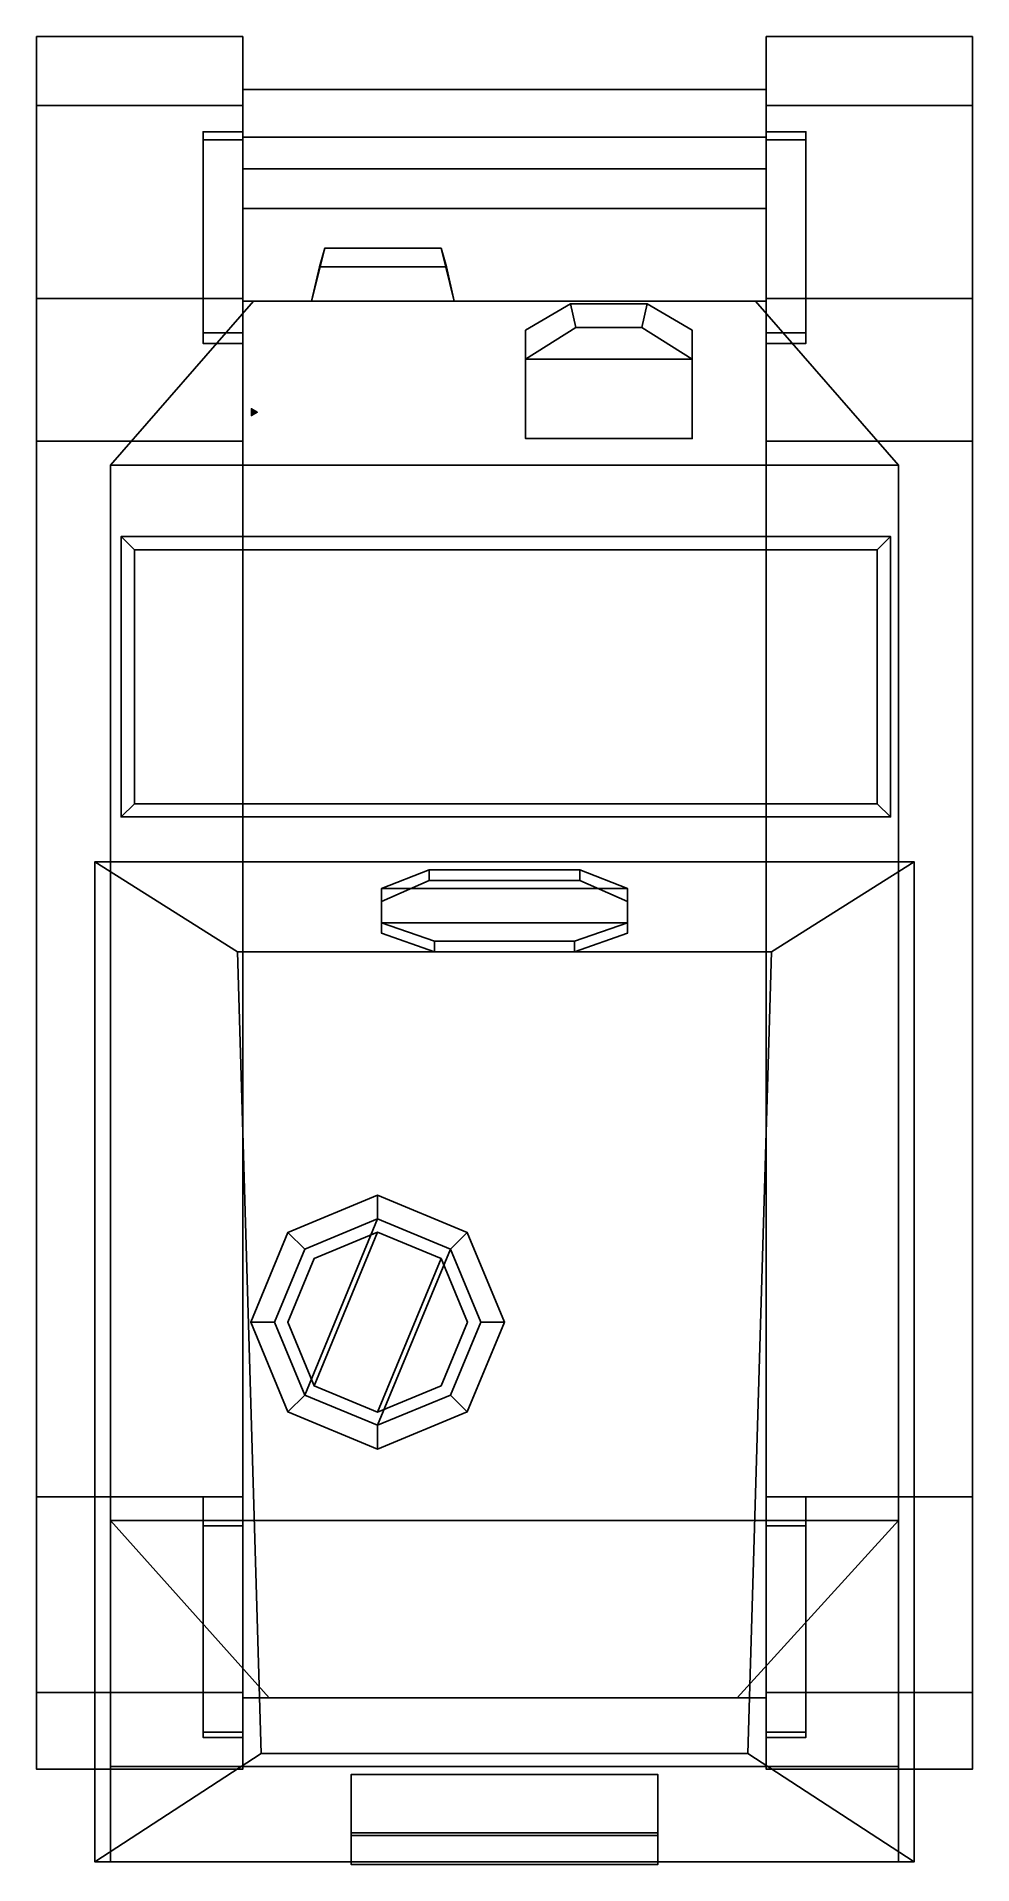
# Model space of a CAD drawing. Extents: x -1.77 to 1.77, y -3.49 to 3.42.
import ezdxf

# ---------------------------------------------------------------- set-up
doc = ezdxf.new("R2010")
doc.units = 0
doc.layers.get('0').update_dxf_attribs({"linetype": 'CONTINUOUS'})
doc.layers.add('MUDGUARD', color=4, linetype='CONTINUOUS')

msp = doc.modelspace()

# ---------------------------------------------------------------- linework, layer by layer
for points in [[(-0.99, 2.77, 0.44), (-0.99, 2.92, 1.27), (-0.99, 3.04, 1.24), (-0.99, 3.22, 0.93)], [(0.99, 3.22, 0.93), (0.99, 2.77, 0.44), (-0.99, 2.77, 0.44), (-0.99, 3.22, 0.93)], [(-0.99, 3.22, 0.93), (-0.99, 3.04, 1.24), (0.99, 3.04, 1.24), (0.99, 3.22, 0.93)], [(0.99, 3.04, 1.24), (0.99, 2.92, 1.27), (0.99, 2.77, 0.44), (0.99, 3.22, 0.93)], [(-0.99, 3.03, 0.86), (-0.99, 3.06, 0.75), (-1.14, 3.06, 0.75), (-1.14, 3.03, 0.86)], [(-1.14, 3.06, 0.75), (-1.14, 2.3, 0.59), (-1.14, 2.26, 0.74), (-1.14, 3.03, 0.86)], [(-0.99, 3.06, 0.75), (-0.99, 2.3, 0.59), (-1.14, 2.3, 0.59), (-1.14, 3.06, 0.75)], [(1.14, 3.03, 0.86), (1.14, 3.06, 0.75), (0.99, 3.06, 0.75), (0.99, 3.03, 0.86)], [(1.14, 3.06, 0.75), (1.14, 2.3, 0.59), (0.99, 2.3, 0.59), (0.99, 3.06, 0.75)], [(1.14, 2.26, 0.74), (1.14, 2.3, 0.59), (1.14, 3.06, 0.75), (1.14, 3.03, 0.86)], [(-1.14, 3.03, 0.86), (-1.14, 2.26, 0.74), (-0.99, 2.26, 0.74), (-0.99, 3.03, 0.86)], [(-0.99, 3.04, 1.24), (-0.99, 2.92, 1.27), (0.99, 2.92, 1.27), (0.99, 3.04, 1.24)], [(0.99, 3.03, 0.86), (0.99, 2.26, 0.74), (1.14, 2.26, 0.74), (1.14, 3.03, 0.86)], [(-0.99, -2.86, 0.44), (-0.99, -3.12, 1.27), (-0.99, 2.92, 1.27), (-0.99, 2.77, 0.44)], [(-0.99, 2.92, 1.27), (-0.99, -3.12, 1.27), (0.99, -3.12, 1.27), (0.99, 2.92, 1.27)], [(-0.99, 2.27, 1.27), (-0.99, 2.27, 1.34), (-0.99, 2.42, 1.34), (-0.99, 2.92, 1.27)], [(-0.99, 2.92, 1.27), (-0.99, 2.42, 1.34), (0.99, 2.42, 1.34), (0.99, 2.92, 1.27)], [(0.99, 2.92, 1.27), (0.99, -3.12, 1.27), (0.99, -2.86, 0.44), (0.99, 2.77, 0.44)], [(0.99, 2.42, 1.34), (0.99, 2.27, 1.34), (0.99, 2.27, 1.27), (0.99, 2.92, 1.27)], [(0.99, 2.77, 0.44), (0.99, -2.86, 0.44), (-0.99, -2.86, 0.44), (-0.99, 2.77, 0.44)], [(-0.73, 2.42, 1.34), (-0.73, 2.42, 1.71), (-0.7, 2.55, 1.67), (-0.68, 2.62, 1.31)], [(-0.68, 2.62, 1.31), (-0.7, 2.55, 1.67), (-0.22, 2.55, 1.67), (-0.24, 2.62, 1.31)], [(-0.22, 2.55, 1.67), (-0.19, 2.42, 1.71), (-0.19, 2.42, 1.34), (-0.24, 2.62, 1.31)], [(-0.7, 2.55, 1.67), (-0.73, 2.42, 1.71), (-0.19, 2.42, 1.71), (-0.22, 2.55, 1.67)], [(0.95, 2.42, 1.34), (1.49, 1.8, 1.05), (-1.49, 1.8, 1.05), (-0.95, 2.42, 1.34)], [(-1.49, 1.8, 1.71), (1.49, 1.8, 1.71), (0.95, 2.42, 1.71), (-0.95, 2.42, 1.71)], [(-0.95, 2.42, 1.34), (-1.49, 1.8, 1.05), (-1.49, 1.8, 1.71), (-0.95, 2.42, 1.71)], [(-0.95, 2.42, 1.34), (-0.95, 2.42, 1.71), (0.95, 2.42, 1.71), (0.95, 2.42, 1.34)], [(0.95, 2.42, 1.71), (1.49, 1.8, 1.71), (1.49, 1.8, 1.05), (0.95, 2.42, 1.34)], [(0.25, 2.41, 1.71), (0.08, 2.31, 1.71), (0.08, 2.2, 1.9), (0.27, 2.32, 1.82)], [(0.27, 2.32, 1.82), (0.52, 2.32, 1.82), (0.54, 2.41, 1.71), (0.25, 2.41, 1.71)], [(0.52, 2.32, 1.82), (0.71, 2.2, 1.9), (0.71, 2.31, 1.71), (0.54, 2.41, 1.71)], [(-1.14, 2.26, 0.74), (-1.14, 2.3, 0.59), (-0.99, 2.3, 0.59), (-0.99, 2.26, 0.74)], [(0.08, 2.2, 1.9), (0.71, 2.2, 1.9), (0.52, 2.32, 1.82), (0.27, 2.32, 1.82)], [(0.08, 2.31, 1.71), (0.08, 1.9, 1.71), (0.08, 1.9, 1.9), (0.08, 2.2, 1.9)], [(0.71, 2.2, 1.9), (0.71, 1.9, 1.9), (0.71, 1.9, 1.71), (0.71, 2.31, 1.71)], [(0.99, 2.26, 0.74), (0.99, 2.3, 0.59), (1.14, 2.3, 0.59), (1.14, 2.26, 0.74)], [(0.08, 1.9, 1.9), (0.71, 1.9, 1.9), (0.71, 2.2, 1.9), (0.08, 2.2, 1.9)], [(-0.935, 2, 1.71), (-0.9575, 2.013, 1.71), (-0.95, 2, 3.89)], [(-0.9575, 2.013, 1.71), (-0.9575, 1.987, 1.71), (-0.95, 2, 3.89)], [(-0.9575, 1.987, 1.71), (-0.935, 2, 1.71), (-0.95, 2, 3.89)], [(0.08, 1.9, 1.71), (0.71, 1.9, 1.71), (0.71, 1.9, 1.9), (0.08, 1.9, 1.9)], [(-1.49, 1.8, 1.05), (-1.49, -2.19, 1.05), (-1.49, -2.19, 1.71), (-1.49, 1.8, 1.71)], [(-1.49, 0.3, 1.71), (1.49, 0.3, 1.71), (1.49, 1.8, 1.71), (-1.49, 1.8, 1.71)], [(1.49, 1.8, 1.05), (1.49, -2.19, 1.05), (-1.49, -2.19, 1.05), (-1.49, 1.8, 1.05)], [(1.49, 1.8, 1.71), (1.49, -2.19, 1.71), (1.49, -2.19, 1.05), (1.49, 1.8, 1.05)], [(-1.4, 1.48, 1.8), (1.41, 1.48, 1.8), (1.46, 1.53, 1.71), (-1.45, 1.53, 1.71)], [(-1.45, 1.53, 1.71), (-1.45, 0.47, 1.71), (-1.4, 0.52, 1.8), (-1.4, 1.48, 1.8)], [(1.41, 1.48, 1.8), (1.41, 0.52, 1.8), (1.46, 0.47, 1.71), (1.46, 1.53, 1.71)], [(-1.4, 0.52, 1.8), (1.41, 0.52, 1.8), (1.41, 1.48, 1.8), (-1.4, 1.48, 1.8)], [(-1.45, 0.47, 1.71), (1.46, 0.47, 1.71), (1.41, 0.52, 1.8), (-1.4, 0.52, 1.8)], [(1.55, 0.3, 1.71), (1.55, -3.48, 1.71), (-1.55, -3.48, 1.71), (-1.55, 0.3, 1.71)], [(-1.55, 0.3, 1.71), (-1.55, -3.48, 1.71), (-0.92, -3.07, 2.85), (-1.01, -0.04, 2.69)], [(-1.01, -0.04, 2.69), (1.01, -0.04, 2.69), (1.55, 0.3, 1.71), (-1.55, 0.3, 1.71)], [(1.01, -0.04, 2.69), (0.92, -3.07, 2.85), (1.55, -3.48, 1.71), (1.55, 0.3, 1.71)], [(-0.465, 0.2, 2.15), (-0.285, 0.27, 1.95), (-0.285, 0.23, 1.9), (-0.465, 0.15, 2.13)], [(0.465, 0.2, 2.15), (0.285, 0.27, 1.95), (-0.285, 0.27, 1.95), (-0.465, 0.2, 2.15)], [(-0.285, 0.27, 1.95), (0.285, 0.27, 1.95), (0.285, 0.23, 1.9), (-0.285, 0.23, 1.9)], [(0.465, 0.15, 2.13), (0.285, 0.23, 1.9), (0.285, 0.27, 1.95), (0.465, 0.2, 2.15)], [(0.465, 0.07, 2.48), (0.465, 0.2, 2.15), (-0.465, 0.2, 2.15), (-0.465, 0.07, 2.48)], [(-0.465, 0.07, 2.48), (-0.465, 0.2, 2.15), (-0.465, 0.15, 2.13), (-0.465, 0.03, 2.47)], [(0.465, 0.03, 2.47), (0.465, 0.15, 2.13), (0.465, 0.2, 2.15), (0.465, 0.07, 2.48)], [(0.265, 0, 2.67), (0.465, 0.07, 2.48), (-0.465, 0.07, 2.48), (-0.265, 0, 2.67)], [(-0.265, 0, 2.67), (-0.465, 0.07, 2.48), (-0.465, 0.03, 2.47), (-0.265, -0.04, 2.67)], [(0.265, -0.04, 2.67), (0.465, 0.03, 2.47), (0.465, 0.07, 2.48), (0.265, 0, 2.67)], [(-0.265, -0.04, 2.67), (0.265, -0.04, 2.67), (0.265, 0, 2.67), (-0.265, 0, 2.67)], [(-0.92, -3.07, 2.85), (0.92, -3.07, 2.85), (1.01, -0.04, 2.69), (-1.01, -0.04, 2.69)], [(-0.48, -0.96, 2.73), (-0.8194, -1.1006, 2.73), (-0.7558, -1.1642, 2.81), (-0.48, -1.05, 2.81)], [(-0.1406, -1.1006, 2.73), (-0.48, -0.96, 2.73), (-0.48, -1.05, 2.81), (-0.2042, -1.1642, 2.81)], [(-0.8194, -1.1006, 2.73), (-0.96, -1.44, 2.73), (-0.87, -1.44, 2.81), (-0.7558, -1.1642, 2.81)], [(-0.7558, -1.1642, 2.81), (-0.87, -1.44, 2.81), (-0.7558, -1.7158, 2.81), (-0.48, -1.05, 2.81)], [(-0.7204, -1.1996, 2.88), (-0.82, -1.44, 2.88), (-0.7204, -1.6804, 2.88), (-0.48, -1.1, 2.88)], [(-0.48, -1.05, 2.81), (-0.7558, -1.7158, 2.81), (-0.48, -1.83, 2.81), (-0.2042, -1.1642, 2.81)], [(-0.48, -1.1, 2.81), (-0.7204, -1.1996, 2.81), (-0.7204, -1.1996, 2.88), (-0.48, -1.1, 2.88)], [(-0.48, -1.1, 2.88), (-0.7204, -1.6804, 2.88), (-0.48, -1.78, 2.88), (-0.2396, -1.1996, 2.88)], [(-0.2396, -1.1996, 2.81), (-0.48, -1.1, 2.81), (-0.48, -1.1, 2.88), (-0.2396, -1.1996, 2.88)], [(0, -1.44, 2.73), (-0.1406, -1.1006, 2.73), (-0.2042, -1.1642, 2.81), (-0.09, -1.44, 2.81)], [(-0.2042, -1.1642, 2.81), (-0.48, -1.83, 2.81), (-0.2042, -1.7158, 2.81), (-0.09, -1.44, 2.81)], [(-0.7204, -1.1996, 2.81), (-0.82, -1.44, 2.81), (-0.82, -1.44, 2.88), (-0.7204, -1.1996, 2.88)], [(-0.2396, -1.1996, 2.88), (-0.48, -1.78, 2.88), (-0.2396, -1.6804, 2.88), (-0.14, -1.44, 2.88)], [(-0.14, -1.44, 2.81), (-0.2396, -1.1996, 2.81), (-0.2396, -1.1996, 2.88), (-0.14, -1.44, 2.88)], [(-0.96, -1.44, 2.73), (-0.8194, -1.7794, 2.73), (-0.7558, -1.7158, 2.81), (-0.87, -1.44, 2.81)], [(-0.82, -1.44, 2.81), (-0.7204, -1.6804, 2.81), (-0.7204, -1.6804, 2.88), (-0.82, -1.44, 2.88)], [(-0.2396, -1.6804, 2.81), (-0.14, -1.44, 2.81), (-0.14, -1.44, 2.88), (-0.2396, -1.6804, 2.88)], [(-0.1406, -1.7794, 2.73), (0, -1.44, 2.73), (-0.09, -1.44, 2.81), (-0.2042, -1.7158, 2.81)], [(-0.8194, -1.7794, 2.73), (-0.48, -1.92, 2.73), (-0.48, -1.83, 2.81), (-0.7558, -1.7158, 2.81)], [(-0.7204, -1.6804, 2.81), (-0.48, -1.78, 2.81), (-0.48, -1.78, 2.88), (-0.7204, -1.6804, 2.88)], [(-0.48, -1.78, 2.81), (-0.2396, -1.6804, 2.81), (-0.2396, -1.6804, 2.88), (-0.48, -1.78, 2.88)], [(-0.48, -1.92, 2.73), (-0.1406, -1.7794, 2.73), (-0.2042, -1.7158, 2.81), (-0.48, -1.83, 2.81)], [(-0.99, -2.1, 0.74), (-0.99, -2.21, 0.49), (-1.14, -2.21, 0.49), (-1.14, -2.1, 0.74)], [(-1.14, -2.21, 0.49), (-1.14, -3.01, 0.51), (-1.14, -2.99, 0.82), (-1.14, -2.1, 0.74)], [(-1.14, -2.1, 0.74), (-1.14, -2.99, 0.82), (-0.99, -2.99, 0.82), (-0.99, -2.1, 0.74)], [(1.14, -2.1, 0.74), (1.14, -2.21, 0.49), (0.99, -2.21, 0.49), (0.99, -2.1, 0.74)], [(0.99, -2.1, 0.74), (0.99, -2.99, 0.82), (1.14, -2.99, 0.82), (1.14, -2.1, 0.74)], [(1.14, -2.99, 0.82), (1.14, -3.01, 0.51), (1.14, -2.21, 0.49), (1.14, -2.1, 0.74)], [(1.49, -2.19, 1.27), (1.49, -3.12, 1.27), (-1.49, -3.12, 1.27), (-1.49, -2.19, 1.27)], [(-1.49, -3.12, 1.27), (-1.49, -3.48, 1.71), (-1.49, -2.19, 1.71), (-1.49, -2.19, 1.27)], [(-0.89, -2.86, 1.22), (-1.49, -2.19, 1.05), (1.49, -2.19, 1.05), (0.88, -2.86, 1.22)], [(-0.89, -2.86, 1.71), (-1.49, -2.19, 1.71), (-1.49, -2.19, 1.05), (-0.89, -2.86, 1.22)], [(-0.99, -2.21, 0.49), (-0.99, -3.01, 0.51), (-1.14, -3.01, 0.51), (-1.14, -2.21, 0.49)], [(0.88, -2.86, 1.22), (1.49, -2.19, 1.05), (1.49, -2.19, 1.71), (0.88, -2.86, 1.71)], [(1.14, -2.21, 0.49), (1.14, -3.01, 0.51), (0.99, -3.01, 0.51), (0.99, -2.21, 0.49)], [(1.49, -2.19, 1.71), (1.49, -3.48, 1.71), (1.49, -3.12, 1.27), (1.49, -2.19, 1.27)], [(0.99, -2.86, 0.44), (0.99, -3.12, 1.27), (-0.99, -3.12, 1.27), (-0.99, -2.86, 0.44)], [(0.99, -2.86, 0.44), (0.99, -3.12, 0.54), (-0.99, -3.12, 0.54), (-0.99, -2.86, 0.44)], [(-0.99, -3.12, 0.54), (-0.99, -3.12, 1.27), (-0.99, -3.12, 1.27), (-0.99, -2.86, 0.44)], [(-0.99, -2.86, 0.44), (-0.99, -3.12, 1.27), (0.99, -3.12, 1.27), (0.99, -2.86, 0.44)], [(0.99, -3.12, 1.27), (0.99, -3.12, 1.27), (0.99, -3.12, 0.54), (0.99, -2.86, 0.44)], [(-1.14, -2.99, 0.82), (-1.14, -3.01, 0.51), (-0.99, -3.01, 0.51), (-0.99, -2.99, 0.82)], [(0.99, -2.99, 0.82), (0.99, -3.01, 0.51), (1.14, -3.01, 0.51), (1.14, -2.99, 0.82)], [(-1.55, -3.48, 1.71), (1.55, -3.48, 1.71), (0.92, -3.07, 2.85), (-0.92, -3.07, 2.85)], [(1.49, -3.12, 1.27), (1.49, -3.48, 1.71), (-1.49, -3.48, 1.71), (-1.49, -3.12, 1.27)], [(-0.99, -3.12, 1.27), (-0.99, -3.12, 1.27), (0.99, -3.12, 1.27)], [(0.99, -3.12, 0.54), (0.99, -3.12, 1.27), (-0.99, -3.12, 1.27), (-0.99, -3.12, 0.54)], [(-0.58, -3.49, 1.26), (-0.58, -3.37, 1.58), (-0.58, -3.15, 1.3), (-0.58, -3.38, 1.09)], [(-0.58, -3.38, 1.09), (-0.58, -3.15, 1.3), (0.58, -3.15, 1.3), (0.58, -3.38, 1.09)], [(0.58, -3.15, 1.3), (0.58, -3.37, 1.58), (0.58, -3.49, 1.26), (0.58, -3.38, 1.09)], [(0.58, -3.49, 1.26), (0.58, -3.37, 1.58), (-0.58, -3.37, 1.58), (-0.58, -3.49, 1.26)], [(0.58, -3.38, 1.09), (0.58, -3.49, 1.26), (-0.58, -3.49, 1.26), (-0.58, -3.38, 1.09)]]:
    msp.add_3dface(points)
at = {"layer": 'MUDGUARD'}
for points in [[(-0.99, 3.16, 1.35), (-0.99, 3.42, 1.11), (-1.77, 3.42, 1.11), (-1.77, 3.16, 1.35)], [(-1.77, 3.16, 1.35), (-1.77, 3.42, 1.11), (-0.99, 3.42, 1.11), (-0.99, 3.16, 1.35)], [(-0.99, 2.98, 1.35), (-0.99, 3.16, 1.35), (-0.99, 3.42, 1.11), (-0.99, 3.11, 1.11)], [(-0.99, 3.11, 1.11), (-0.99, 3.42, 1.11), (-0.99, 3.16, 1.35), (-0.99, 2.98, 1.35)], [(0.99, 3.16, 1.35), (0.99, 3.42, 1.11), (1.77, 3.42, 1.11), (1.77, 3.16, 1.35)], [(1.77, 3.16, 1.35), (1.77, 3.42, 1.11), (0.99, 3.42, 1.11), (0.99, 3.16, 1.35)], [(0.99, 3.11, 1.11), (0.99, 3.42, 1.11), (0.99, 3.16, 1.35), (0.99, 2.98, 1.35)], [(0.99, 2.98, 1.35), (0.99, 3.16, 1.35), (0.99, 3.42, 1.11), (0.99, 3.11, 1.11)], [(-0.99, 2.43, 1.35), (-0.99, 3.16, 1.35), (-1.77, 3.16, 1.35), (-1.77, 2.43, 1.35)], [(-1.77, 2.43, 1.35), (-1.77, 3.16, 1.35), (-0.99, 3.16, 1.35), (-0.99, 2.43, 1.35)], [(0.99, 2.43, 1.35), (0.99, 3.16, 1.35), (1.77, 3.16, 1.35), (1.77, 2.43, 1.35)], [(1.77, 2.43, 1.35), (1.77, 3.16, 1.35), (0.99, 3.16, 1.35), (0.99, 2.43, 1.35)], [(-0.99, 2.92, 1.27), (-0.99, 3.04, 1.24), (-0.99, 2.98, 1.35), (-0.99, 2.92, 1.35)], [(-0.99, 2.92, 1.35), (-0.99, 2.98, 1.35), (-0.99, 3.04, 1.24), (-0.99, 2.92, 1.27)], [(0.99, 2.92, 1.35), (0.99, 2.98, 1.35), (0.99, 3.04, 1.24), (0.99, 2.92, 1.27)], [(0.99, 2.92, 1.27), (0.99, 3.04, 1.24), (0.99, 2.98, 1.35), (0.99, 2.92, 1.35)], [(-0.99, 2.43, 1.35), (-0.99, 2.92, 1.35), (-0.99, 2.92, 1.27), (-0.99, 2.41, 1.34)], [(-0.99, 2.41, 1.34), (-0.99, 2.92, 1.27), (-0.99, 2.92, 1.35), (-0.99, 2.43, 1.35)], [(0.99, 2.41, 1.34), (0.99, 2.92, 1.27), (0.99, 2.92, 1.35), (0.99, 2.43, 1.35)], [(0.99, 2.43, 1.35), (0.99, 2.92, 1.35), (0.99, 2.92, 1.27), (0.99, 2.41, 1.34)], [(-0.99, 1.89, 1.1), (-0.99, 2.43, 1.35), (-1.77, 2.43, 1.35), (-1.77, 1.89, 1.1)], [(-1.77, 1.89, 1.1), (-1.77, 2.43, 1.35), (-0.99, 2.43, 1.35), (-0.99, 1.89, 1.1)], [(0.99, 1.89, 1.1), (0.99, 2.43, 1.35), (1.77, 2.43, 1.35), (1.77, 1.89, 1.1)], [(1.77, 1.89, 1.1), (1.77, 2.43, 1.35), (0.99, 2.43, 1.35), (0.99, 1.89, 1.1)], [(-0.99, -2.1, 1.1), (-0.99, 1.89, 1.1), (-1.77, 1.89, 1.1), (-1.77, -2.1, 1.1)], [(-1.77, -2.1, 1.1), (-1.77, 1.89, 1.1), (-0.99, 1.89, 1.1), (-0.99, -2.1, 1.1)], [(0.99, -2.1, 1.1), (0.99, 1.89, 1.1), (1.77, 1.89, 1.1), (1.77, -2.1, 1.1)], [(1.77, -2.1, 1.1), (1.77, 1.89, 1.1), (0.99, 1.89, 1.1), (0.99, -2.1, 1.1)], [(-0.99, -2.84, 1.26), (-0.99, -2.1, 1.1), (-1.77, -2.1, 1.1), (-1.77, -2.84, 1.26)], [(-1.77, -2.84, 1.26), (-1.77, -2.1, 1.1), (-0.99, -2.1, 1.1), (-0.99, -2.84, 1.26)], [(0.99, -2.84, 1.26), (0.99, -2.1, 1.1), (1.77, -2.1, 1.1), (1.77, -2.84, 1.26)], [(1.77, -2.84, 1.26), (1.77, -2.1, 1.1), (0.99, -2.1, 1.1), (0.99, -2.84, 1.26)], [(-1.77, -3.13, 1.26), (-1.77, -2.84, 1.26), (-0.99, -2.84, 1.26), (-0.99, -3.13, 1.26)], [(-0.99, -3.13, 1.26), (-0.99, -2.84, 1.26), (-1.77, -2.84, 1.26), (-1.77, -3.13, 1.26)], [(1.77, -3.13, 1.26), (1.77, -2.84, 1.26), (0.99, -2.84, 1.26), (0.99, -3.13, 1.26)], [(0.99, -3.13, 1.26), (0.99, -2.84, 1.26), (1.77, -2.84, 1.26), (1.77, -3.13, 1.26)]]:
    msp.add_3dface(points, dxfattribs=at)

doc.saveas('drawing.dxf')
